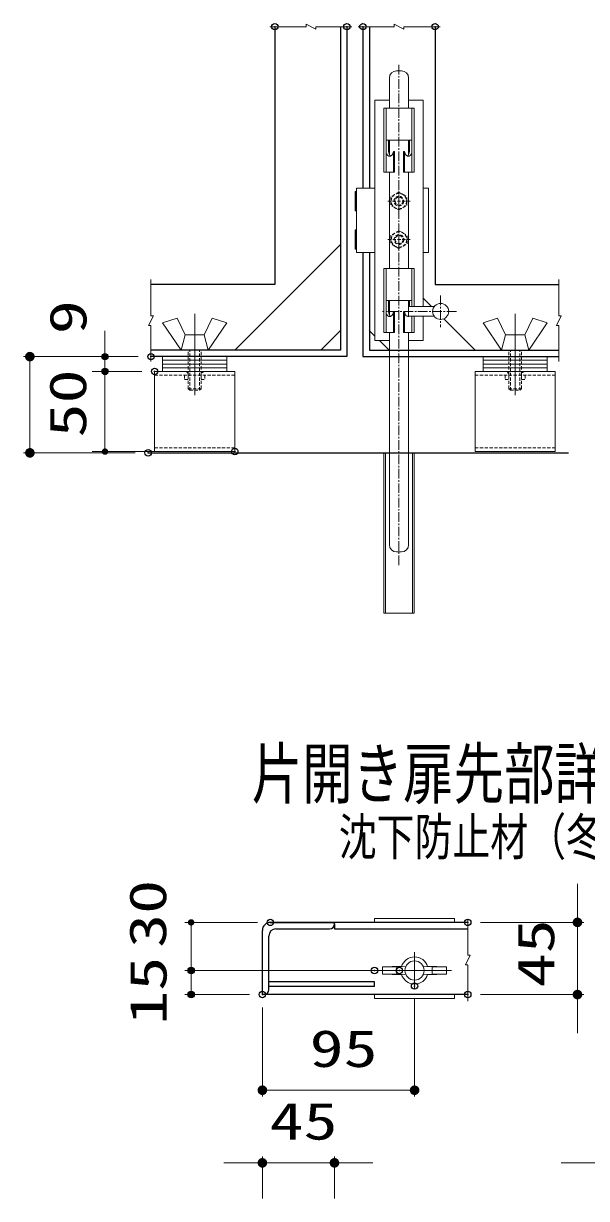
# Model space of a CAD drawing. Units: millimetres, scale not verified, with parts at other scales. Extents: x -5250 to 5250, y -3712 to 3712.
# Drawn here: x 3299 to 4177, y -1376 to 456 of the extents above; entities that cross this region are included whole.
import ezdxf
from ezdxf.enums import TextEntityAlignment as Align

# ---------------------------------------------------------------- set-up
doc = ezdxf.new("R2010")
doc.units = ezdxf.units.MM
doc.header["$LTSCALE"] = 20
doc.header["$PDMODE"] = 32
doc.header["$PDSIZE"] = 10
for name, pattern in [('USER1', [50.8, 31.75, -6.35, 6.35, -6.35]), ('USER2', [0.375, 0.25, -0.125]), ('USER4', [1.125, 0.75, -0.125, 0.125, -0.125])]:
    doc.linetypes.add(name, pattern=pattern)
for name, color, linetype, lineweight in [('0-2_D-STR-TXT', 7, 'Continuous', 13), ('0-3_D-STR1', 1, 'Continuous', 25), ('0-4_D-STR3', 3, 'Continuous', 13), ('0-5_D-BMK', 2, 'Continuous', 13), ('0-6_D-STR-DIM', 7, 'Continuous', 13), ('0-7_0', 7, 'Continuous', 25), ('0-9_D-BGD', 7, 'Continuous', 25)]:
    doc.layers.add(name, color=color, linetype=linetype, lineweight=lineweight)
doc.layers.add('0-8_Defpoints', color=7, linetype='Continuous')
doc.styles.add('ＭＳ ゴシック', font='')
doc.styles.get('ＭＳ ゴシック').set_extended_font_data('MS Gothic')

# ---------------------------------------------------------------- blocks, each defined once
blk = doc.blocks.new('_DotSmall')
at = {"layer": '0-7_0'}
for points in [[(0, 0), (-2.5, 0), (-2.48, 0.313)], [(0, 0), (-2.48, -0.313), (-2.5, 0)], [(0, 0), (-2.48, 0.313), (-2.421, 0.622)], [(0, 0), (-2.421, -0.622), (-2.48, -0.313)], [(0, 0), (-2.421, 0.622), (-2.324, 0.92)], [(0, 0), (-2.324, -0.92), (-2.421, -0.622)], [(0, 0), (-2.324, 0.92), (-2.191, 1.204)], [(0, 0), (-2.191, -1.204), (-2.324, -0.92)], [(0, 0), (-2.191, 1.204), (-2.023, 1.469)], [(0, 0), (-2.023, -1.469), (-2.191, -1.204)], [(0, 0), (-2.023, 1.469), (-1.822, 1.711)], [(0, 0), (-1.822, -1.711), (-2.023, -1.469)], [(0, 0), (-1.822, 1.711), (-1.594, 1.926)], [(0, 0), (-1.594, -1.926), (-1.822, -1.711)], [(0, 0), (-1.594, 1.926), (-1.34, 2.111)], [(0, 0), (-1.34, -2.111), (-1.594, -1.926)], [(0, 0), (-1.34, 2.111), (-1.064, 2.262)], [(0, 0), (-1.064, -2.262), (-1.34, -2.111)], [(0, 0), (-1.064, 2.262), (-0.773, 2.378)], [(0, 0), (-0.773, -2.378), (-1.064, -2.262)], [(0, 0), (-0.773, 2.378), (-0.468, 2.456)], [(0, 0), (-0.468, -2.456), (-0.773, -2.378)], [(0, 0), (-0.468, 2.456), (-0.157, 2.495)], [(0, 0), (-0.157, -2.495), (-0.468, -2.456)], [(0, 0), (-0.157, 2.495), (0.157, 2.495)], [(0, 0), (0.157, -2.495), (-0.157, -2.495)], [(0, 0), (0.157, 2.495), (0.468, 2.456)], [(0, 0), (0.468, 2.456), (0.773, 2.378)], [(0, 0), (0.773, 2.378), (1.064, 2.262)], [(0, 0), (1.064, 2.262), (1.34, 2.111)], [(0, 0), (1.34, 2.111), (1.594, 1.926)], [(0, 0), (1.594, 1.926), (1.822, 1.711)], [(0, 0), (1.822, 1.711), (2.023, 1.469)], [(0, 0), (2.023, 1.469), (2.191, 1.204)], [(0, 0), (2.191, 1.204), (2.324, 0.92)], [(0, 0), (2.324, 0.92), (2.421, 0.622)], [(0, 0), (2.421, 0.622), (2.48, 0.313)], [(0, 0), (2.48, 0.313), (2.5, 0)], [(0, 0), (0.468, -2.456), (0.157, -2.495)], [(0, 0), (0.773, -2.378), (0.468, -2.456)], [(0, 0), (1.064, -2.262), (0.773, -2.378)], [(0, 0), (1.34, -2.111), (1.064, -2.262)], [(0, 0), (1.594, -1.926), (1.34, -2.111)], [(0, 0), (1.822, -1.711), (1.594, -1.926)], [(0, 0), (2.023, -1.469), (1.822, -1.711)], [(0, 0), (2.191, -1.204), (2.023, -1.469)], [(0, 0), (2.324, -0.92), (2.191, -1.204)], [(0, 0), (2.421, -0.622), (2.324, -0.92)], [(0, 0), (2.48, -0.313), (2.421, -0.622)], [(0, 0), (2.5, 0), (2.48, -0.313)]]:
    blk.add_solid(points, dxfattribs=at)

msp = doc.modelspace()

# ---------------------------------------------------------------- linework, layer by layer
at = {"layer": '0-3_D-STR1'}
for p, q in [((3793.19, 451.08), (3793.19, -53.22)), ((3803.19, 451.08), (3803.19, -63.22)), ((3828.19, 451.08), (3828.19, 199.28)), ((3838.19, 451.08), (3838.19, 199.28)), ((3940.69, 451.08), (3940.69, 49.28)), ((3793.19, 111.78), (3628.19, -53.22)), ((3828.19, 99.28), (3828.19, -63.22)), ((3838.19, 99.28), (3838.19, -53.22)), ((3940.69, 49.28), (4133.95, 49.28)), ((3921.94, 28.03), (3935.18, 14.79)), ((3954.23, -4.26), (4003.19, -53.22)), ((3793.4, -22.36), (3762.54, -53.22)), ((3837.97, -22.36), (3846.94, -31.32)), ((3793.19, -53.22), (3497.43, -53.22)), ((3838.19, -53.22), (4133.95, -53.22)), ((3853.84, -38.22), (3868.84, -53.22)), ((3803.19, -63.22), (3497.43, -63.22)), ((3828.19, -63.22), (4133.95, -63.22)), ((3683.75, -945.1), (3783.75, -945.1)), ((3991.71, -945.1), (3683.75, -945.1)), ((3783.75, -947.6), (3783.75, -945.1)), ((3783.75, -947.6), (3783.75, -955.1)), ((3671.25, -1057.6), (3671.25, -957.6)), ((3681.25, -1050.1), (3681.25, -966.35)), ((3692.5, -955.1), (3776.25, -955.1)), ((3783.75, -955.1), (3991.71, -955.1)), ((3846.25, -1037.6), (3681.25, -1037.6)), ((3846.25, -1045.1), (3846.25, -1037.6)), ((3991.71, -1057.6), (3671.25, -1057.6)), ((3846.25, -1045.1), (3681.25, -1045.1))]:
    msp.add_line(p, q, dxfattribs=at)
msp.add_lwpolyline([(3690.69, 451.08), (3690.69, 49.28), (3497.43, 49.28)], dxfattribs=at)
for centre, radius, start, end in [((3683.75, -957.6), 12.5, 90, 180), ((3776.25, -947.6), 7.5, 270, 0), ((3692.5, -966.35), 11.25, 90, 180), ((3673.75, -1050.1), 7.5, 270, 0)]:
    msp.add_arc(centre, radius, start, end, dxfattribs=at)
at = {"layer": '0-4_D-STR3', "linetype": 'USER4'}
for p, q in [((3884.44, 391.73), (3884.44, -389.26)), ((3949.44, 31.85), (3949.44, -17.28)), ((3974, 7.29), (3858.6, 7.29)), ((3565.69, -55.72), (3565.69, -76.47)), ((3565.69, -61.47), (3565.69, -82.22)), ((3565.69, -67.22), (3565.69, -87.97)), ((3565.69, -72.97), (3565.69, -93.72)), ((4065.69, -55.72), (4065.69, -76.47)), ((4065.69, -61.47), (4065.69, -82.22)), ((4065.69, -67.22), (4065.69, -87.97)), ((4065.69, -72.97), (4065.69, -93.72))]:
    msp.add_line(p, q, dxfattribs=at)
at = {"layer": '0-4_D-STR3'}
for p, q in [((3869.44, 371.04), (3869.44, 324.28)), ((3880.69, 382.29), (3888.19, 382.29)), ((3899.44, 371.04), (3899.44, 324.28)), ((3846.94, 336.78), (3846.94, -38.22)), ((3846.94, 336.78), (3869.44, 336.78)), ((3899.44, 336.78), (3921.94, 336.78)), ((3921.94, 336.78), (3921.94, 14.79)), ((3860.69, 324.28), (3908.19, 324.28)), ((3860.69, 324.28), (3860.69, 224.28)), ((3864.19, 324.28), (3864.19, 224.28)), ((3904.69, 324.28), (3904.69, 224.28)), ((3908.19, 324.28), (3908.19, 224.28)), ((3904.69, 274.28), (3864.19, 274.28)), ((3868.19, 274.28), (3868.19, 256.78)), ((3869.44, 274.28), (3869.44, 251.57)), ((3875.69, 256.78), (3875.69, 224.28)), ((3875.69, 256.78), (3875.69, 224.28)), ((3875.69, 256.61), (3877.42, 256.61)), ((3877.42, 256.61), (3877.42, 224.28)), ((3891.46, 256.61), (3891.46, 224.28)), ((3893.19, 256.61), (3891.46, 256.61)), ((3893.19, 256.78), (3893.19, 224.28)), ((3899.44, 274.28), (3899.44, 251.57)), ((3900.69, 256.78), (3900.69, 274.28)), ((3860.69, 224.28), (3877.42, 224.28)), ((3869.44, 224.28), (3869.44, 74.28)), ((3891.46, 224.28), (3908.19, 224.28)), ((3899.44, 224.28), (3899.44, 74.28)), ((3816.01, 164.28), (3816.01, 194.28)), ((3816.01, 194.28), (3817.26, 194.28)), ((3816.01, 185.53), (3816.01, 173.03)), ((3816.01, 185.53), (3816.01, 173.03)), ((3818.19, 199.28), (3846.94, 199.28)), ((3818.19, 199.28), (3818.19, 99.28)), ((3921.94, 199.28), (3930.69, 199.28)), ((3930.69, 199.28), (3930.69, 99.28)), ((3817.26, 164.28), (3818.19, 165.06)), ((3816.01, 164.28), (3817.26, 164.28)), ((3816.01, 104.28), (3816.01, 134.28)), ((3816.01, 134.28), (3817.26, 134.28)), ((3816.01, 125.53), (3816.01, 113.03)), ((3816.01, 125.53), (3816.01, 113.03)), ((3816.01, 104.28), (3817.26, 104.28)), ((3817.26, 104.28), (3818.19, 105.06)), ((3818.19, 99.28), (3846.94, 99.28)), ((3921.94, 99.28), (3930.69, 99.28)), ((3860.69, 74.28), (3908.19, 74.28)), ((3860.69, 74.28), (3860.69, -25.72)), ((3864.19, 74.28), (3864.19, -25.72)), ((3904.69, 74.28), (3904.69, 14.79)), ((3908.19, 74.28), (3908.19, 14.79)), ((3904.69, 24.28), (3864.19, 24.28)), ((3868.19, 24.28), (3868.19, 6.78)), ((3869.44, 24.28), (3869.44, 1.57)), ((3899.44, 24.28), (3899.44, -0.76)), ((3900.69, 14.79), (3900.69, 24.28)), ((3875.69, 6.78), (3875.69, -25.72)), ((3875.69, 6.78), (3875.69, -25.72)), ((3875.69, 6.61), (3877.42, 6.61)), ((3877.42, 6.61), (3877.42, -25.72)), ((3891.46, 6.61), (3891.46, -25.72)), ((3893.19, 6.61), (3891.46, 6.61)), ((3893.19, 6.78), (3893.19, -25.72)), ((3939.44, 14.79), (3899.44, 14.79)), ((3544.44, -53.22), (3515.69, -10.72)), ((3586.94, -53.22), (3615.69, -10.72)), ((3939.44, -0.21), (3896.72, -0.21)), ((3904.69, -0.21), (3904.69, -25.72)), ((3908.19, -0.21), (3908.19, -25.72)), ((3921.94, -0.21), (3921.94, -38.22)), ((4044.44, -53.22), (4015.69, -10.72)), ((4086.94, -53.22), (4115.69, -10.72)), ((3544.44, -53.22), (3550.69, -29.47)), ((3550.69, -29.47), (3580.69, -29.47)), ((3860.69, -25.72), (3877.42, -25.72)), ((3869.44, -25.72), (3869.44, -356.46)), ((3891.46, -25.72), (3908.19, -25.72)), ((3899.44, -25.72), (3899.44, -356.46)), ((4044.44, -53.22), (4050.69, -29.47)), ((4050.69, -29.47), (4080.69, -29.47)), ((3544.44, -53.22), (3586.94, -53.22)), ((3846.94, -38.22), (3869.44, -38.22)), ((3899.44, -38.22), (3921.94, -38.22)), ((4044.44, -53.22), (4086.94, -53.22)), ((3515.69, -63.22), (3515.69, -68.97)), ((3515.69, -63.22), (3615.69, -63.22)), ((3515.69, -68.97), (3615.69, -68.97)), ((3515.69, -68.97), (3515.69, -74.72)), ((3515.69, -68.97), (3615.69, -68.97)), ((3615.69, -63.22), (3615.69, -68.97)), ((3615.69, -68.97), (3615.69, -74.72)), ((4015.69, -63.22), (4015.69, -68.97)), ((4015.69, -63.22), (4115.69, -63.22)), ((4015.69, -68.97), (4115.69, -68.97)), ((4015.69, -68.97), (4015.69, -74.72)), ((4015.69, -68.97), (4115.69, -68.97)), ((4115.69, -63.22), (4115.69, -68.97)), ((4115.69, -68.97), (4115.69, -74.72)), ((3503.19, -86.22), (3503.19, -211.22)), ((3503.19, -86.22), (3628.19, -86.22)), ((3515.69, -74.72), (3615.69, -74.72)), ((3515.69, -74.72), (3515.69, -80.47)), ((3515.69, -74.72), (3615.69, -74.72)), ((3515.69, -80.47), (3615.69, -80.47)), ((3515.69, -80.47), (3515.69, -86.22)), ((3515.69, -80.47), (3615.69, -80.47)), ((3515.69, -86.22), (3615.69, -86.22)), ((3615.69, -74.72), (3615.69, -80.47)), ((3615.69, -80.47), (3615.69, -86.22)), ((3628.19, -86.22), (3628.19, -211.22)), ((4003.19, -86.22), (4003.19, -211.22)), ((4003.19, -86.22), (4128.19, -86.22)), ((4015.69, -74.72), (4115.69, -74.72)), ((4015.69, -74.72), (4015.69, -80.47)), ((4015.69, -74.72), (4115.69, -74.72)), ((4015.69, -80.47), (4115.69, -80.47)), ((4015.69, -80.47), (4015.69, -86.22)), ((4015.69, -80.47), (4115.69, -80.47)), ((4015.69, -86.22), (4115.69, -86.22)), ((4115.69, -74.72), (4115.69, -80.47)), ((4115.69, -80.47), (4115.69, -86.22)), ((4128.19, -86.22), (4128.19, -211.22)), ((3503.19, -211.22), (3628.19, -211.22)), ((3860.56, -213.22), (3860.56, -463.22)), ((3863.56, -213.22), (3863.56, -463.22)), ((3905.31, -213.22), (3905.31, -463.22)), ((3908.31, -213.22), (3908.31, -463.22)), ((4003.19, -211.22), (4128.19, -211.22)), ((3880.69, -367.71), (3888.19, -367.71)), ((3860.56, -463.22), (3908.31, -463.22)), ((3971.25, -938.85), (3846.25, -938.85)), ((3846.25, -945.1), (3846.25, -938.85)), ((3971.25, -945.1), (3971.25, -938.85)), ((3888.64, -1013.23), (3858.75, -1014.48)), ((3881.25, -1014.48), (3858.75, -1014.48)), ((3858.75, -1025.73), (3858.75, -1014.48)), ((3895.11, -1013.85), (3881.25, -1014.48)), ((3881.25, -1025.73), (3881.25, -1014.48)), ((3922.38, -1013.85), (3936.25, -1014.48)), ((3928.85, -1013.23), (3958.75, -1014.48)), ((3936.25, -1014.48), (3958.75, -1014.48)), ((3936.25, -1025.73), (3936.25, -1014.48)), ((3958.75, -1025.73), (3958.75, -1014.48)), ((3881.25, -1025.73), (3858.75, -1025.73)), ((3888.64, -1026.98), (3858.75, -1025.73)), ((3895.11, -1026.35), (3881.25, -1025.73)), ((3922.38, -1026.35), (3936.25, -1025.73)), ((3928.85, -1026.98), (3958.75, -1025.73)), ((3936.25, -1025.73), (3958.75, -1025.73)), ((3846.25, -1063.85), (3846.25, -1057.6)), ((3971.25, -1063.85), (3971.25, -1057.6)), ((3971.25, -1063.85), (3846.25, -1063.85))]:
    msp.add_line(p, q, dxfattribs=at)
at = {"layer": '0-4_D-STR3', "linetype": 'USER2'}
for p, q in [((3884.25, 193.09), (3871.75, 186.09)), ((3871.75, 186.09), (3871.75, 172.47)), ((3884.25, 195.15), (3884.25, 162.86)), ((3884.25, 193.09), (3896.75, 186.09)), ((3896.75, 172.47), (3896.75, 186.09)), ((3866.88, 179.28), (3901.99, 179.28)), ((3884.25, 165.47), (3871.75, 172.47)), ((3884.25, 165.47), (3896.75, 172.47)), ((3884.44, 133.09), (3871.94, 126.09)), ((3884.44, 135.15), (3884.44, 102.86)), ((3884.44, 133.09), (3896.94, 126.09)), ((3867.07, 119.28), (3902.18, 119.28)), ((3871.94, 126.09), (3871.94, 112.47)), ((3884.44, 105.47), (3871.94, 112.47)), ((3884.44, 105.47), (3896.94, 112.47)), ((3896.94, 112.47), (3896.94, 126.09)), ((3555.69, -113.22), (3555.69, -53.22)), ((3558.19, -115.72), (3558.19, -53.22)), ((3573.19, -115.72), (3573.19, -53.22)), ((3575.69, -113.22), (3575.69, -53.22)), ((4055.69, -113.22), (4055.69, -53.22)), ((4058.19, -115.72), (4058.19, -53.22)), ((4073.19, -115.72), (4073.19, -53.22)), ((4075.69, -113.22), (4075.69, -53.22)), ((3503.19, -91.97), (3628.19, -91.97)), ((3549.94, -92.47), (3549.94, -98.72)), ((3549.94, -98.72), (3555.69, -98.72)), ((3555.69, -91.97), (3555.69, -98.72)), ((3575.69, -91.97), (3575.69, -98.72)), ((3575.69, -98.72), (3581.44, -98.72)), ((3581.44, -92.47), (3581.44, -98.72)), ((4003.19, -91.97), (4128.19, -91.97)), ((4049.94, -92.47), (4049.94, -98.72)), ((4049.94, -98.72), (4055.69, -98.72)), ((4055.69, -91.97), (4055.69, -98.72)), ((4075.69, -91.97), (4075.69, -98.72)), ((4075.69, -98.72), (4081.44, -98.72)), ((4081.44, -92.47), (4081.44, -98.72)), ((3555.69, -113.22), (3575.69, -113.22)), ((3558.19, -115.72), (3555.69, -113.22)), ((3558.19, -115.72), (3573.19, -115.72)), ((3573.19, -115.72), (3575.69, -113.22)), ((4055.69, -113.22), (4075.69, -113.22)), ((4058.19, -115.72), (4055.69, -113.22)), ((4058.19, -115.72), (4073.19, -115.72)), ((4073.19, -115.72), (4075.69, -113.22)), ((3503.19, -205.47), (3628.19, -205.47)), ((4003.19, -205.47), (4128.19, -205.47))]:
    msp.add_line(p, q, dxfattribs=at)
at = {"layer": '0-4_D-STR3', "linetype": 'USER1'}
for p, q in [((3565.69, -123.22), (3565.69, 3.65)), ((4065.69, -123.22), (4065.69, 3.65)), ((3908.75, -1048.85), (3908.75, -991.35)), ((3851.25, -1020.1), (3966.25, -1020.1))]:
    msp.add_line(p, q, dxfattribs=at)
at = {"layer": '0-4_D-STR3'}
for points in [[(3817.26, 164.28), (3817.26, 194.28), (3818.19, 193.5)], [(3817.26, 104.28), (3817.26, 134.28), (3818.19, 133.5)], [(3550.69, -29.47), (3538.19, -3.22), (3515.69, -10.72)], [(3586.94, -53.22), (3580.69, -29.47), (3593.19, -3.22), (3615.69, -10.72)], [(4050.69, -29.47), (4038.19, -3.22), (4015.69, -10.72)], [(4086.94, -53.22), (4080.69, -29.47), (4093.19, -3.22), (4115.69, -10.72)]]:
    msp.add_lwpolyline(points, dxfattribs=at)
at = {"layer": '0-4_D-STR3', "linetype": 'USER2'}
for centre, radius in [((3884.25, 179.28), 12.05), ((3884.25, 179.28), 7.5), ((3884.44, 179.28), 6.25), ((3884.44, 119.28), 12.05), ((3884.44, 119.28), 7.5), ((3884.63, 119.28), 6.25)]:
    msp.add_circle(centre, radius, dxfattribs=at)
at = {"layer": '0-4_D-STR3'}
for centre, radius in [((3949.44, 7.29), 12.5), ((3908.75, -1020.1), 15)]:
    msp.add_circle(centre, radius, dxfattribs=at)
for centre, radius, start, end in [((3880.69, 371.04), 11.25, 90, 180), ((3888.19, 371.04), 11.25, 0, 90), ((3549.44, -92.47), 0.5, 0, 90), ((3581.94, -92.47), 0.5, 90, 180), ((4049.44, -92.47), 0.5, 0, 90), ((4081.94, -92.47), 0.5, 90, 180), ((3880.69, -356.46), 11.25, 180, 270), ((3888.19, -356.46), 11.25, 270, 0), ((3908.75, -1020.1), 21.25, 16.24618, 163.75382), ((3908.75, -1020.1), 21.25, 196.24618, 343.75382)]:
    msp.add_arc(centre, radius, start, end, dxfattribs=at)
at = {"layer": '0-4_D-STR3', "linetype": 'USER2'}
for centre, start, end in [((3549.94, -91.97), 0, 90), ((3581.44, -91.97), 90, 180), ((4049.94, -91.97), 0, 90), ((4081.44, -91.97), 90, 180)]:
    msp.add_arc(centre, 5.75, start, end, dxfattribs=at)
at = {"layer": '0-4_D-STR3'}
for centre, ratio, start_param, end_param in [((3869.94, 256.71), 0.766727, 1.5611542, 4.7220311), ((3872.8, 256.71), 0.615242, 1.5611542, 2.8616542), ((3898.94, 256.71), 0.766727, 1.5611542, 4.7220311), ((3896.07, 256.71), 0.615242, 3.4215311, 4.7220311), ((3869.94, 6.71), 0.766727, 1.5611542, 4.7220311), ((3872.8, 6.71), 0.615242, 1.5611542, 2.8616542), ((3898.94, 6.71), 0.766727, 1.5611542, 3.5369455)]:
    msp.add_ellipse(centre, major_axis=(0, 7.5), ratio=ratio, start_param=start_param, end_param=end_param, dxfattribs=at)
at = {"layer": '0-5_D-BMK'}
for p, q in [((3683.1, 451.08), (3739.44, 451.08)), ((3739.44, 454.83), (3754.44, 447.33)), ((3739.44, 451.08), (3739.44, 454.83)), ((3754.44, 451.08), (3810.92, 451.08)), ((3754.44, 447.33), (3754.44, 451.08)), ((3820.6, 451.08), (3876.94, 451.08)), ((3876.94, 454.83), (3891.94, 447.33)), ((3876.94, 451.08), (3876.94, 454.83)), ((3891.94, 451.08), (3948.42, 451.08)), ((3891.94, 447.33), (3891.94, 451.08)), ((3501.18, 0.53), (3493.68, -14.47)), ((4137.7, 0.53), (4130.2, -14.47)), ((3493.68, -14.47), (3497.43, -14.47)), ((3497.43, -14.47), (3497.43, -70.95)), ((4130.2, -14.47), (4133.95, -14.47)), ((4133.95, -14.47), (4133.95, -70.95)), ((3995.46, -996.35), (3987.96, -1011.35)), ((3987.96, -1011.35), (3991.71, -1011.35)), ((3991.71, -1011.35), (3991.71, -1067.83))]:
    msp.add_line(p, q, dxfattribs=at)
for points in [[(3497.43, 56.86), (3497.43, 0.53), (3501.18, 0.53)], [(4133.95, 56.86), (4133.95, 0.53), (4137.7, 0.53)], [(3991.71, -940.02), (3991.71, -996.35), (3995.46, -996.35)]]:
    msp.add_lwpolyline(points, dxfattribs=at)
at = {"layer": '0-6_D-STR-DIM'}
for p, q in [((3425.68, -63.22), (3425.68, -23.22)), ((3477.43, -63.22), (3298.53, -63.22)), ((3308.53, -63.22), (3308.53, -213.22)), ((3477.43, -63.22), (3405.68, -63.22)), ((3425.68, -86.22), (3425.68, -63.22)), ((3483.19, -86.22), (3405.68, -86.22)), ((3483.19, -86.22), (3405.68, -86.22)), ((3425.68, -211.22), (3425.68, -86.22)), ((3425.68, -86.22), (3425.68, -126.22)), ((3473.01, -213.22), (3298.53, -213.22)), ((3608.19, -211.22), (3405.68, -211.22)), ((4162.89, -945.1), (4162.89, -885.1)), ((3663.75, -945.1), (3550.1, -945.1)), ((3560.1, -945.1), (3560.1, -1020.1)), ((4011.71, -945.1), (4172.89, -945.1)), ((4162.89, -1057.6), (4162.89, -945.1)), ((3560.1, -1020.1), (3560.1, -960.1)), ((3864.99, -1020.1), (3550.1, -1020.1)), ((3661.25, -1020.1), (3550.1, -1020.1)), ((3826.25, -1020.1), (3550.1, -1020.1)), ((3560.1, -1020.1), (3560.1, -1057.6)), ((3651.25, -1057.6), (3550.1, -1057.6)), ((3651.25, -1057.6), (3550.1, -1057.6)), ((4011.71, -1057.6), (4172.89, -1057.6)), ((4162.89, -1057.6), (4162.89, -1117.6)), ((3671.25, -1077.6), (3671.25, -1216.75)), ((3908.75, -1064.3), (3908.75, -1216.75)), ((3671.25, -1206.75), (3908.75, -1206.75)), ((3671.25, -1375.51), (3671.25, -1309.95)), ((3783.75, -1375.51), (3783.75, -1309.95)), ((3671.25, -1319.95), (3611.25, -1319.95)), ((3783.75, -1319.95), (3671.25, -1319.95)), ((3783.75, -1319.95), (3843.75, -1319.95)), ((4197.68, -1319.95), (4137.68, -1319.95))]:
    msp.add_line(p, q, dxfattribs=at)
at = {"layer": '0-8_Defpoints'}
for p in [(3690.69, 451.08), (3803.19, 451.08), (3828.19, 451.08), (3940.69, 451.08), (3425.68, -63.22), (3497.43, -63.22), (3425.68, -86.22), (3503.19, -86.22), (3308.53, -213.22), (3493.01, -213.22), (3628.19, -211.22), (3683.75, -945.1), (3991.71, -945.1), (4162.89, -945.1), (3560.1, -1020.1), (3846.25, -1020.1), (3884.99, -1020.1), (3908.75, -1044.3), (3560.1, -1057.6), (3671.25, -1057.6), (3671.25, -1057.6), (3991.71, -1057.6), (3908.75, -1206.75), (3671.25, -1319.95)]:
    msp.add_point(p, dxfattribs=at)
at = {"layer": '0-9_D-BGD'}
msp.add_line((3493.01, -213.22), (4149.03, -213.22), dxfattribs=at)

# ---------------------------------------------------------------- block references
at = {"layer": '0-6_D-STR-DIM'}
for p, xscale, yscale, rotation in [((3308.53, -63.22), 3, 3, 90), ((3425.68, -63.22), 2, 2, 270), ((3425.68, -86.22), 2, 2, 90), ((3425.68, -86.22), 2, 2, 90), ((3308.53, -213.22), 3, 3, 270), ((3425.68, -211.22), 2, 2, 270), ((3560.1, -945.1), 2, 2, 90), ((4162.89, -945.1), 3, 3, 270), ((3560.1, -1020.1), 2, 2, 270), ((3560.1, -1020.1), 2, 2, 90), ((3560.1, -1057.6), 2, 2, 270), ((4162.89, -1057.6), 3, 3, 90), ((3671.25, -1206.75), 3, 3, 180), ((3783.75, -1319.95), 3, 3, 180)]:
    msp.add_blockref('_DotSmall', p, dxfattribs=dict(at, xscale=xscale, yscale=yscale, rotation=rotation))
at = {"layer": '0-6_D-STR-DIM', "xscale": 3, "yscale": 3}
for p in [(3908.75, -1206.75), (3671.25, -1319.95)]:
    msp.add_blockref('_DotSmall', p, dxfattribs=at)

# ---------------------------------------------------------------- texts
at = {"layer": '0-2_D-STR-TXT', "style": 'ＭＳ ゴシック', "width": 0.75}
for s, height, p in [('片開き扉先部詳細図', 76.98, (3654.59, -774.69)), ('沈下防止材（冬季）', 57.77, (3790.46, -857.86))]:
    msp.add_text(s, height=height, dxfattribs=at).set_placement(p, align=Align.BOTTOM_LEFT)
at = {"layer": '0-6_D-STR-DIM', "style": 'ＭＳ ゴシック', "width": 1.35}
for s, p in [('9', (3414.12, -28.25)), ('50', (3413.78, -189.22)), ('30', (3538.54, -984.89)), ('45', (4144, -1046.35)), ('15', (3539.16, -1104.77))]:
    msp.add_text(s, height=57.77, rotation=90, dxfattribs=at).set_placement(p, align=Align.BOTTOM_LEFT)
for s, p in [('95', (3745, -1187.85)), ('45', (3682.5, -1301.05))]:
    msp.add_text(s, height=57.77, dxfattribs=at).set_placement(p, align=Align.BOTTOM_LEFT)

doc.saveas('drawing.dxf')
